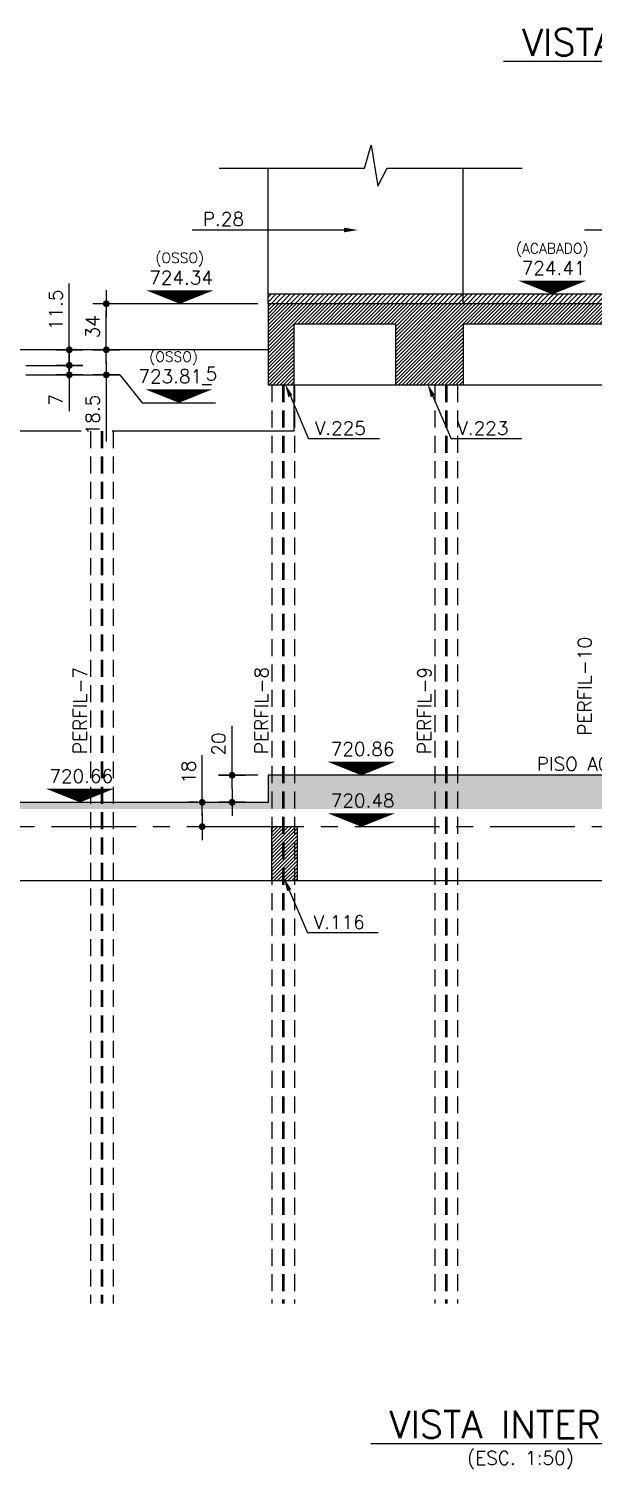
# Model space of a CAD drawing. Header units: inches. Extents: x 0 to 5940, y 0 to 4205.
# Drawn here: x 1770 to 2187, y 1240 to 2303 of the extents above; entities that cross this region are included whole.
import ezdxf
from ezdxf.enums import TextEntityAlignment as Align

# ---------------------------------------------------------------- set-up
doc = ezdxf.new("R2010")
doc.units = ezdxf.units.IN
doc.header["$LTSCALE"] = 50
doc.header["$MEASUREMENT"] = 0
doc.linetypes.add('CENTER', pattern=[2, 1.25, -0.25, 0.25, -0.25])
doc.linetypes.add('HIDDEN', pattern=[0.375, 0.25, -0.125])
for name, color, linetype in [('ATERRO', 253, 'Continuous'), ('COTA', 6, 'Continuous'), ('NIVEL', 3, 'Continuous'), ('TEXTO', 3, 'Continuous'), ('TEXTO_PERFIL', 4, 'Continuous'), ('VISTAS', 2, 'Continuous')]:
    doc.layers.add(name, color=color, linetype=linetype)
doc.styles.add('060CL', font='simplex.shx', dxfattribs={"height": 11.25})
doc.styles.add('ROMANS', font='romans.shx')
doc.dimstyles.new('COTA_50', dxfattribs={"dimscale": 5, "dimtxt": 2, "dimasz": 1, "dimexe": 2, "dimexo": 1.5, "dimgap": 1, "dimtad": 1, "dimzin": 12, "dimdsep": 46, "dimtxsty": 'ROMANS', "dimblk1": 'COTA', "dimblk2": 'COTA', "dimsah": 1, "dimcen": -4, "dimdle": 1.5, "dimclrd": 6, "dimclre": 6, "dimclrt": 3, "dimadec": 0, "dimazin": 0, "dimtfac": 1, "dimtofl": 0, "dimtmove": 0, "dimatfit": 3, "dimldrblk": 'COTA', "dimfxl": 1, "dimtolj": 1, "dimtzin": 12, "dimarcsym": 0})

# ---------------------------------------------------------------- blocks, each defined once
blk = doc.blocks.new('COTA')
at = {"layer": 'COTA'}
for p, q in [((2, 0), (-2, 0)), ((0, -2), (0, 2))]:
    blk.add_line(p, q, dxfattribs=at)
at = {"layer": 'COTA', "const_width": 0.5}
blk.add_lwpolyline([(-0.25, 0, 1), (0.25, 0, 1)], format="xyb", close=True, dxfattribs=at)
blk = doc.blocks.new('*D58')
at = {"layer": 'COTA', "color": 6, "lineweight": -2, "transparency": 16777216}
for p, q in [((1939, 2100.4), (1817, 2100.4)), ((1827, 2071.4), (1827, 2095.4)), ((1840.1, 2066.4), (1817, 2066.4))]:
    blk.add_line(p, q, dxfattribs=at)
at = {"layer": 'Defpoints', "color": 0, "transparency": 16777216}
for p in [(1827, 2100.4), (1946.5, 2100.4), (1847.6, 2066.4)]:
    blk.add_point(p, dxfattribs=at)
at = {"layer": 'COTA', "color": 6, "lineweight": -2, "transparency": 16777216, "xscale": 5, "yscale": 5, "zscale": 5}
for p, rotation in [((1827, 2100.4), 90), ((1827, 2066.4), 270)]:
    blk.add_blockref('COTA', p, dxfattribs=dict(at, rotation=rotation))
at = {"layer": 'COTA', "color": 3, "transparency": 16777216, "insert": (1817, 2083.4), "char_height": 10, "attachment_point": 5, "rotation": 90, "style": 'ROMANS'}
blk.add_mtext('\\A1;34', dxfattribs=at)
blk = doc.blocks.new('*D59')
at = {"layer": 'COTA', "color": 6, "lineweight": -2, "transparency": 16777216}
for p, q in [((1827, 2071.4), (1827, 2076.4)), ((1820.5, 2066.4), (1837, 2066.4)), ((1767.5, 2047.9), (1837, 2047.9)), ((1827, 2042.9), (1827, 1998.8))]:
    blk.add_line(p, q, dxfattribs=at)
at = {"layer": 'Defpoints', "color": 0, "transparency": 16777216}
for p in [(1813, 2066.4), (1760, 2047.9), (1827, 2047.9)]:
    blk.add_point(p, dxfattribs=at)
at = {"layer": 'COTA', "color": 6, "lineweight": -2, "transparency": 16777216, "xscale": 5, "yscale": 5, "zscale": 5}
for p, rotation in [((1827, 2066.4), 270), ((1827, 2047.9), 90)]:
    blk.add_blockref('COTA', p, dxfattribs=dict(at, rotation=rotation))
at = {"layer": 'COTA', "color": 3, "transparency": 16777216, "insert": (1817, 2018.3), "char_height": 10, "attachment_point": 5, "rotation": 90, "style": 'ROMANS'}
blk.add_mtext('\\A1;18.5', dxfattribs=at)
blk = doc.blocks.new('*D83')
at = {"layer": 'COTA', "color": 6, "lineweight": -2, "transparency": 16777216}
for p, q in [((1799.7, 2059.9), (1799.7, 2064.9)), ((1767.5, 2054.9), (1809.7, 2054.9)), ((1767.5, 2047.9), (1809.7, 2047.9)), ((1799.7, 2042.9), (1799.7, 2021.2))]:
    blk.add_line(p, q, dxfattribs=at)
at = {"layer": 'Defpoints', "color": 0, "transparency": 16777216}
for p in [(1760, 2054.9), (1760, 2047.9), (1799.7, 2047.9)]:
    blk.add_point(p, dxfattribs=at)
at = {"layer": 'COTA', "color": 6, "lineweight": -2, "transparency": 16777216, "xscale": 5, "yscale": 5, "zscale": 5}
for p, rotation in [((1799.7, 2054.9), 270), ((1799.7, 2047.9), 90)]:
    blk.add_blockref('COTA', p, dxfattribs=dict(at, rotation=rotation))
at = {"layer": 'COTA', "color": 3, "transparency": 16777216, "insert": (1789.7, 2029.5), "char_height": 10, "attachment_point": 5, "rotation": 90, "style": 'ROMANS'}
blk.add_mtext('\\A1;7', dxfattribs=at)
blk = doc.blocks.new('*D84')
at = {"layer": 'COTA', "color": 6, "lineweight": -2, "transparency": 16777216}
for p, q in [((1799.7, 2071.4), (1799.7, 2115.4)), ((1795.8, 2066.4), (1809.7, 2066.4)), ((1767.5, 2054.9), (1809.7, 2054.9)), ((1799.7, 2049.9), (1799.7, 2044.9))]:
    blk.add_line(p, q, dxfattribs=at)
at = {"layer": 'Defpoints', "color": 0, "transparency": 16777216}
for p in [(1788.3, 2066.4), (1799.7, 2066.4), (1760, 2054.9)]:
    blk.add_point(p, dxfattribs=at)
at = {"layer": 'COTA', "color": 6, "lineweight": -2, "transparency": 16777216, "xscale": 5, "yscale": 5, "zscale": 5}
for p, rotation in [((1799.7, 2066.4), 270), ((1799.7, 2054.9), 90)]:
    blk.add_blockref('COTA', p, dxfattribs=dict(at, rotation=rotation))
at = {"layer": 'COTA', "color": 3, "transparency": 16777216, "insert": (1789.7, 2095.9), "char_height": 10, "attachment_point": 5, "rotation": 90, "style": 'ROMANS'}
blk.add_mtext('\\A1;11.5', dxfattribs=at)
blk = doc.blocks.new('*D138')
at = {"layer": 'COTA', "color": 6, "lineweight": -2, "transparency": 16777216}
for p, q in [((1897.8, 1737.4), (1897.8, 1767.1)), ((1894.6, 1732.4), (1887.8, 1732.4)), ((1894.6, 1714.4), (1887.8, 1714.4)), ((1897.8, 1709.4), (1897.8, 1704.4))]:
    blk.add_line(p, q, dxfattribs=at)
at = {"layer": 'Defpoints', "color": 0, "transparency": 16777216}
for p in [(1897.8, 1732.4), (1902.1, 1732.4), (1902.1, 1714.4)]:
    blk.add_point(p, dxfattribs=at)
at = {"layer": 'COTA', "color": 6, "lineweight": -2, "transparency": 16777216, "xscale": 5, "yscale": 5, "zscale": 5}
for p, rotation in [((1897.8, 1732.4), 270), ((1897.8, 1714.4), 90)]:
    blk.add_blockref('COTA', p, dxfattribs=dict(at, rotation=rotation))
at = {"layer": 'COTA', "color": 3, "transparency": 16777216, "insert": (1887.8, 1754.7), "char_height": 10, "attachment_point": 5, "rotation": 90, "style": 'ROMANS'}
blk.add_mtext('\\A1;18', dxfattribs=at)
blk = doc.blocks.new('*D139')
at = {"layer": 'COTA', "color": 6, "lineweight": -2, "transparency": 16777216}
for p, q in [((1919.9, 1757.4), (1919.9, 1788.5)), ((1939, 1752.4), (1909.9, 1752.4)), ((1920.9, 1732.4), (1909.9, 1732.4)), ((1919.9, 1727.4), (1919.9, 1722.4))]:
    blk.add_line(p, q, dxfattribs=at)
at = {"layer": 'Defpoints', "color": 0, "transparency": 16777216}
for p in [(1919.9, 1752.4), (1946.5, 1752.4), (1928.4, 1732.4)]:
    blk.add_point(p, dxfattribs=at)
at = {"layer": 'COTA', "color": 6, "lineweight": -2, "transparency": 16777216, "xscale": 5, "yscale": 5, "zscale": 5}
for p, rotation in [((1919.9, 1752.4), 270), ((1919.9, 1732.4), 90)]:
    blk.add_blockref('COTA', p, dxfattribs=dict(at, rotation=rotation))
at = {"layer": 'COTA', "color": 3, "transparency": 16777216, "insert": (1909.9, 1775.4), "char_height": 10, "attachment_point": 5, "rotation": 90, "style": 'ROMANS'}
blk.add_mtext('\\A1;20', dxfattribs=at)

msp = doc.modelspace()

# ---------------------------------------------------------------- hatches: boundary and pattern name
at = {"layer": 'ATERRO'}
h = msp.add_hatch(dxfattribs=at)
h.set_pattern_fill('ANSI38', color=256, scale=35)
h.paths.add_polyline_path([(2976.48, 1752.351), (2990.48, 1752.351), (2990.48, 1757.351), (2632.48, 1757.351), (2632.48, 1752.351), (1946.48, 1752.351), (1946.48, 1732.351), (1759.98, 1732.351), (1759.98, 1752.351), (1490.946, 1752.351), (1490.946, 1727.351), (2976.48, 1727.351)])
at = {"layer": 'VISTAS'}
h = msp.add_hatch(dxfattribs=at)
h.set_pattern_fill('ANSI31', color=253, scale=20)
h.set_pattern_definition([(45, (-30538.57, 12849.0712), (-1.76776695, 1.76776695), [])])
h.paths.add_polyline_path([(2391.98, 2107.351), (1946.48, 2107.351), (1946.48, 2100.351), (2391.98, 2100.351)])
h = msp.add_hatch(dxfattribs=at)
h.set_pattern_fill('ANSI31', color=252, scale=15)
h.set_pattern_definition([(45, (-30538.57, 9300.2643), (-1.32582521, 1.32582521), [])])
h.paths.add_polyline_path([(2372.98, 2085.351), (2372.98, 2060.351), (2391.98, 2060.351), (2391.98, 2100.351), (1946.48, 2100.351), (1946.48, 2040.351), (1965.48, 2040.351), (1965.48, 2085.351), (2040.48, 2085.351), (2040.48, 2040.351), (2090.48, 2040.351), (2090.48, 2085.351)])
h = msp.add_hatch(dxfattribs=at)
h.set_pattern_fill('ANSI31', color=252, scale=15)
h.set_pattern_definition([(45, (6556.4943, 12262.44), (-1.3258252, 1.3258252), [])])
h.paths.add_polyline_path([(1948.98, 1674.351), (1967.98, 1674.351), (1967.98, 1714.351), (1948.98, 1714.351)])

# ---------------------------------------------------------------- linework, layer by layer
at = {"layer": 'COTA'}
for p, q in [((1836.954, 2047.851), (1853.441, 2027.307)), ((1853.441, 2027.307), (1907.711, 2027.307))]:
    msp.add_line(p, q, dxfattribs=at)
at = {"layer": 'COTA', "linetype": 'CENTER'}
for p, q in [((1948.98, 1714.351), (1490.946, 1714.351)), ((2372.98, 1714.351), (1967.98, 1714.351))]:
    msp.add_line(p, q, dxfattribs=at)
at = {"layer": 'NIVEL', "color": 1}
for points in [[(2156.438, 2107.351, 0, 50, 0), (2156.438, 2117.351, 50, 50, 0)], [(1881.342, 2100.351, 0, 50, 0), (1881.342, 2110.351, 50, 50, 0)], [(1880.576, 2027.307, 0, 50, 0), (1880.576, 2037.307, 50, 50, 0)], [(2015.413, 1752.351, 0, 50, 0), (2015.413, 1762.351, 50, 50, 0)], [(1807.612, 1732.351, 0, 50, 0), (1807.612, 1742.351, 50, 50, 0)], [(2015.413, 1714.351, 0, 50, 0), (2015.413, 1724.351, 50, 50, 0)]]:
    msp.add_lwpolyline(points, format="xyseb", dxfattribs=at)
at = {"layer": 'TEXTO', "color": 8}
for p, q in [((2002.67, 2154.811), (1890.426, 2154.811)), ((2250.267, 2154.811), (2180.118, 2154.811)), ((1962.935, 2032.196), (1976.414, 2000.773)), ((2068.201, 2032.196), (2081.681, 2000.773)), ((2028.672, 2000.773), (1976.414, 2000.773)), ((2133.939, 2000.773), (2081.681, 2000.773)), ((1962.065, 1667.534), (1975.545, 1636.111)), ((2027.803, 1636.111), (1975.545, 1636.111))]:
    msp.add_line(p, q, dxfattribs=at)
for points in [[(2002.67, 2153.145), (2002.67, 2156.478), (2012.67, 2154.811)], [(1964.466, 2032.853), (1961.403, 2031.539), (1958.992, 2041.386)], [(2069.733, 2032.853), (2066.669, 2031.539), (2064.259, 2041.386)], [(1963.597, 1668.191), (1960.533, 1666.877), (1958.123, 1676.724)]]:
    msp.add_solid(points, dxfattribs=at)
at = {"layer": 'VISTAS', "color": 8}
for p, q in [((2017.798, 2200.351), (2022.584, 2217.359)), ((2022.584, 2217.359), (2027.626, 2187.159)), ((1910.41, 2200.351), (2017.798, 2200.351)), ((2027.626, 2187.159), (2034.4, 2200.351)), ((2034.4, 2200.351), (2134.076, 2200.351))]:
    msp.add_line(p, q, dxfattribs=at)
at = {"layer": 'VISTAS'}
for p, q in [((1946.48, 2100.351), (1946.48, 2200.351)), ((2090.48, 2100.351), (2090.48, 2200.351)), ((1946.48, 2066.351), (1428.946, 2066.351)), ((2040.48, 2040.351), (1965.48, 2040.351)), ((1965.48, 2040.351), (1965.48, 2006.351)), ((2976.48, 2040.351), (2090.48, 2040.351)), ((1808.412, 2006.351), (1008.98, 2006.351)), ((1965.48, 2006.351), (1831.421, 2006.351)), ((2632.48, 1752.351), (1946.48, 1752.351)), ((1946.48, 1752.351), (1946.48, 1732.351)), ((1946.48, 1732.351), (1759.98, 1732.351)), ((1948.98, 1674.351), (1490.946, 1674.351)), ((2372.98, 1674.351), (1967.98, 1674.351))]:
    msp.add_line(p, q, dxfattribs=at)
at = {"layer": 'VISTAS', "color": 253}
msp.add_line((2391.98, 2107.351), (1946.48, 2107.351), dxfattribs=at)
at = {"layer": 'VISTAS', "color": 1}
for p, q in [((1946.48, 2100.351), (1946.48, 2040.351)), ((2391.98, 2100.351), (1946.48, 2100.351)), ((1965.48, 2085.351), (1965.48, 2040.351)), ((2040.48, 2085.351), (1965.48, 2085.351)), ((2040.48, 2085.351), (2040.48, 2040.351)), ((2090.48, 2085.351), (2090.48, 2040.351)), ((2372.98, 2085.351), (2090.48, 2085.351)), ((1965.48, 2040.351), (1946.48, 2040.351)), ((2090.48, 2040.351), (2040.48, 2040.351)), ((1967.98, 1714.351), (1948.98, 1714.351)), ((1948.98, 1714.351), (1948.98, 1674.351)), ((1967.98, 1714.351), (1967.98, 1674.351)), ((1967.98, 1674.351), (1948.98, 1674.351))]:
    msp.add_line(p, q, dxfattribs=at)
at = {"layer": 'VISTAS', "color": 8, "linetype": 'HIDDEN'}
for p, q in [((1949.357, 2040.351), (1949.357, 1362.351)), ((1957.212, 2040.351), (1957.212, 1362.351)), ((1958.212, 2040.351), (1958.212, 1362.351)), ((1966.068, 2040.351), (1966.068, 1362.351)), ((2069.664, 2040.351), (2069.664, 1362.351)), ((2077.519, 2040.351), (2077.519, 1362.351)), ((2078.519, 2040.351), (2078.519, 1362.351)), ((2086.375, 2040.351), (2086.375, 1362.351)), ((1815.353, 2006.351), (1815.353, 1362.351)), ((1823.208, 2006.351), (1823.208, 1362.351)), ((1824.208, 2006.351), (1824.208, 1362.351)), ((1832.064, 2006.351), (1832.064, 1362.351))]:
    msp.add_line(p, q, dxfattribs=at)

# ---------------------------------------------------------------- texts
at = {"layer": 'NIVEL', "color": 4, "style": 'ROMANS'}
for s, p in [('(OSSO)', (1881.238, 2130.508)), ('(ACABADO)', (2156.334, 2137.508)), ('(OSSO)', (1876.694, 2057.588))]:
    msp.add_text(s, height=7.5, dxfattribs=at).set_placement(p, align=Align.CENTER)
at = {"layer": 'NIVEL', "color": 3, "style": 'ROMANS'}
for s, p in [('724.41', (2157.326, 2121.704)), ('724.34', (1882.23, 2114.704)), ('5', (1904.705, 2043.693)), ('723.81_', (1877.686, 2041.784)), ('720.86', (2016.301, 1766.704)), ('720.66', (1808.499, 1746.704)), ('720.48', (2016.301, 1728.704))]:
    msp.add_text(s, height=10, dxfattribs=at).set_placement(p, align=Align.CENTER)
at = {"layer": 'TEXTO', "color": 1, "style": 'ROMANS'}
for s, p in [('%%U VISTA INTERNA DA CORTINA-3 ', (2120.304, 2283.335)), ('%%U VISTA INTERNA DAS CORTINAS-4 ', (2022.414, 1263.173))]:
    msp.add_text(s, height=20, dxfattribs=at).set_placement(p)
at = {"layer": 'TEXTO', "color": 3, "style": 'ROMANS'}
for s, p in [('P.28', (1898.266, 2157.985)), ('V.225', (1981.018, 2003.573)), ('V.223', (2086.284, 2003.573)), ('PISO ACABADO INTERNO', (2144.856, 1755.755)), ('V.116', (1980.148, 1638.91)), ('(ESC. 1:50)', (2093.416, 1243.491))]:
    msp.add_text(s, height=10, dxfattribs=at).set_placement(p)
at = {"layer": 'TEXTO_PERFIL', "color": 3, "style": '060CL'}
for s, p in [('PERFIL-10', (2185.222, 1781.666)), ('PERFIL-7', (1812.618, 1768.039)), ('PERFIL-8', (1946.622, 1768.039)), ('PERFIL-9', (2066.929, 1768.039))]:
    msp.add_text(s, height=10, rotation=90, dxfattribs=at).set_placement(p)

# ---------------------------------------------------------------- dimensions: what is measured, and where the dimension line sits
at = {"layer": 'COTA'}
for base, p1, p2, picture, middle in [((1799.71, 2066.351), (1759.98, 2054.851), (1788.252, 2066.351), '*D84', (1789.71, 2095.875)), ((1826.954, 2100.351), (1847.57, 2066.351), (1946.48, 2100.351), '*D58', (1816.954, 2083.351)), ((1826.954, 2047.851), (1813.038, 2066.351), (1759.98, 2047.851), '*D59', (1816.954, 2018.327)), ((1799.71, 2047.851), (1759.98, 2054.851), (1759.98, 2047.851), '*D83', (1789.71, 2029.518)), ((1919.918, 1752.351), (1928.376, 1732.351), (1946.48, 1752.351), '*D139', (1909.918, 1775.446)), ((1897.832, 1732.351), (1902.061, 1714.351), (1902.061, 1732.351), '*D138', (1887.832, 1754.732))]:
    dim = msp.add_linear_dim(base=base, p1=p1, p2=p2, angle=90, dimstyle='COTA_50', dxfattribs=at)
    dim.commit()
    dim.dimension.update_dxf_attribs({"geometry": picture, "text_midpoint": middle})

doc.saveas('drawing.dxf')
